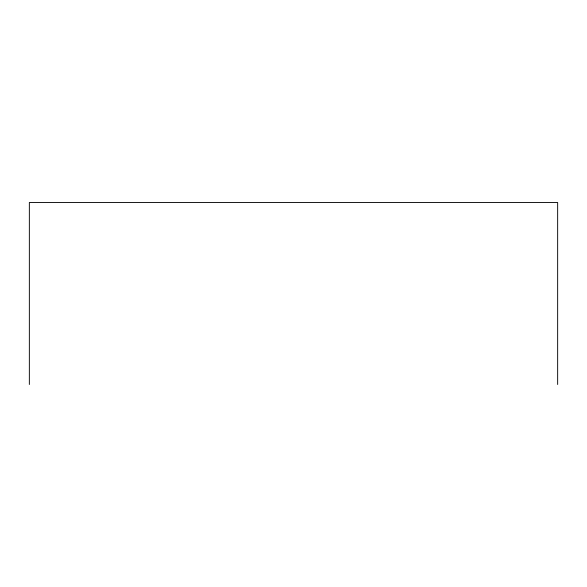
<?xml version="1.0" encoding="UTF-8"?>
<svg xmlns="http://www.w3.org/2000/svg" width="587" height="587" viewBox="0 0 587 587"><rect width="100%" height="100%" fill="white"/><g stroke="black" fill="none" stroke-linecap="round" stroke-linejoin="round"><path stroke-width="0.88" d="M557.65 384.492L557.65 202.508L29.35 202.508L29.35 384.492"/></g></svg>
